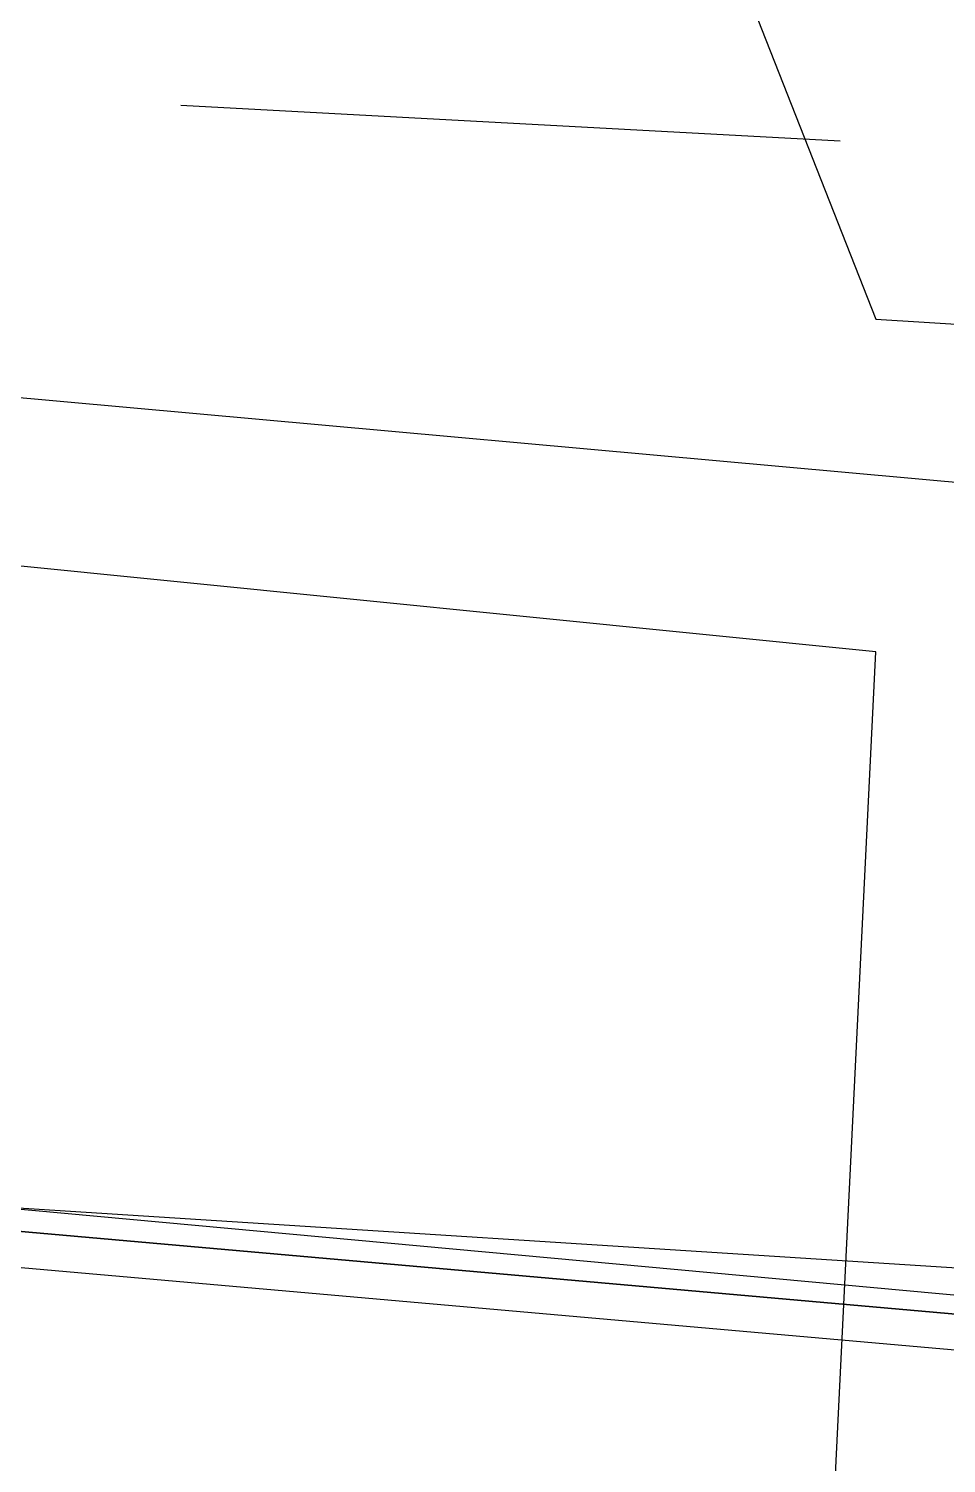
# Model space of a CAD drawing. Header units: feet. Extents: x -84 to 198, y -22 to 181.
# Drawn here: x 59.126 to 59.813, y 15.909 to 16.982 of the extents above; entities that cross this region are included whole.
import ezdxf

# ---------------------------------------------------------------- set-up
doc = ezdxf.new("R2010")
doc.units = ezdxf.units.FT
doc.layers.add('A-AREA-UNIDAD', color=30, linetype='CONTINUOUS')
doc.layers.add('A-LINEA', color=7, linetype='CONTINUOUS')

msp = doc.modelspace()

# ---------------------------------------------------------------- linework, layer by layer
at = {"layer": 'A-AREA-UNIDAD'}
for points in [[(66.368, 41.5289), (65.52, 41.7244), (62.048, 27.1644), (62.112, 25.8844), (61.792, 24.6756), (61.792, 23.9289), (61.248, 23.7689), (59.648, 17.0489), (59.76, 16.7644), (60.32, 16.7289), (59.968, 8.32), (67.168, 8.1956)], [(37.2, 10.7556), (42.56, 9.7956), (42.848, 9.9556), (45.792, 9.8489), (45.84, 9.6356), (51.712, 8.9244), (59.36, 8.3556), (59.76, 16.5156), (57.632, 16.7289), (57.6, 17.76), (57.728, 17.92), (58.912, 18.0444), (61.84, 30.3289)]]:
    msp.add_lwpolyline(points, dxfattribs=at)
at = {"layer": 'A-LINEA'}
for p, q in [((56.2533, 16.9644), (59.9467, 16.6311)), ((56.2533, 16.9644), (59.9467, 16.6311)), ((59.24, 16.9244), (59.7333, 16.8978)), ((59.24, 16.9244), (59.7333, 16.8978))]:
    msp.add_line(p, q, dxfattribs=at)
for points in [[(26.7067, 23.3511), (28.04, 21.6178), (31.0267, 20.8311), (34.0133, 20.0978), (37.0133, 19.4044), (40.0267, 18.7778), (43.0533, 18.2044), (46.0933, 17.6844), (49.1467, 17.2178), (52.2, 16.8044), (55.2533, 16.4444), (58.32, 16.1511), (60.4, 16.0178), (62.48, 15.9511), (64.5467, 15.9244), (66.6267, 15.9511), (68.7067, 16.0178), (70.7867, 16.1511), (72.8533, 16.3244), (74.92, 16.5511), (76.9867, 16.8178), (79.04, 17.1511), (81.08, 17.5244), (83.12, 17.9378)], [(26.7067, 23.3511), (28.04, 21.6178), (31.0267, 20.8311), (34.0133, 20.0978), (37.0133, 19.4044), (40.0267, 18.7778), (43.0533, 18.2044), (46.0933, 17.6844), (49.1467, 17.2178), (52.2, 16.8044), (55.2533, 16.4444), (58.32, 16.1511), (60.4, 16.0178), (62.48, 15.9511), (64.5467, 15.9244), (66.6267, 15.9511), (68.7067, 16.0178), (70.7867, 16.1511), (72.8533, 16.3244), (74.92, 16.5511), (76.9867, 16.8178), (79.04, 17.1511), (81.08, 17.5244), (83.12, 17.9378)], [(56.0667, 16.3511), (56.08, 16.3511), (60, 16.0044), (60, 16.0178), (56.08, 16.3778), (56.08, 16.3644), (56.0667, 16.3511)], [(56.0667, 16.3511), (56.08, 16.3511), (60, 16.0044), (60, 16.0178), (56.08, 16.3778), (56.08, 16.3644), (56.0667, 16.3511)], [(56.0667, 16.3244), (60, 15.9778), (60, 15.9911), (60, 16.0044), (56.08, 16.3511), (56.0667, 16.3511), (56.0667, 16.3378), (56.0667, 16.3244)], [(56.0667, 16.3244), (60, 15.9778), (60, 15.9911), (60, 16.0044), (56.08, 16.3511), (56.0667, 16.3511), (56.0667, 16.3378), (56.0667, 16.3244)]]:
    msp.add_lwpolyline(points, dxfattribs=at)

doc.saveas('drawing.dxf')
